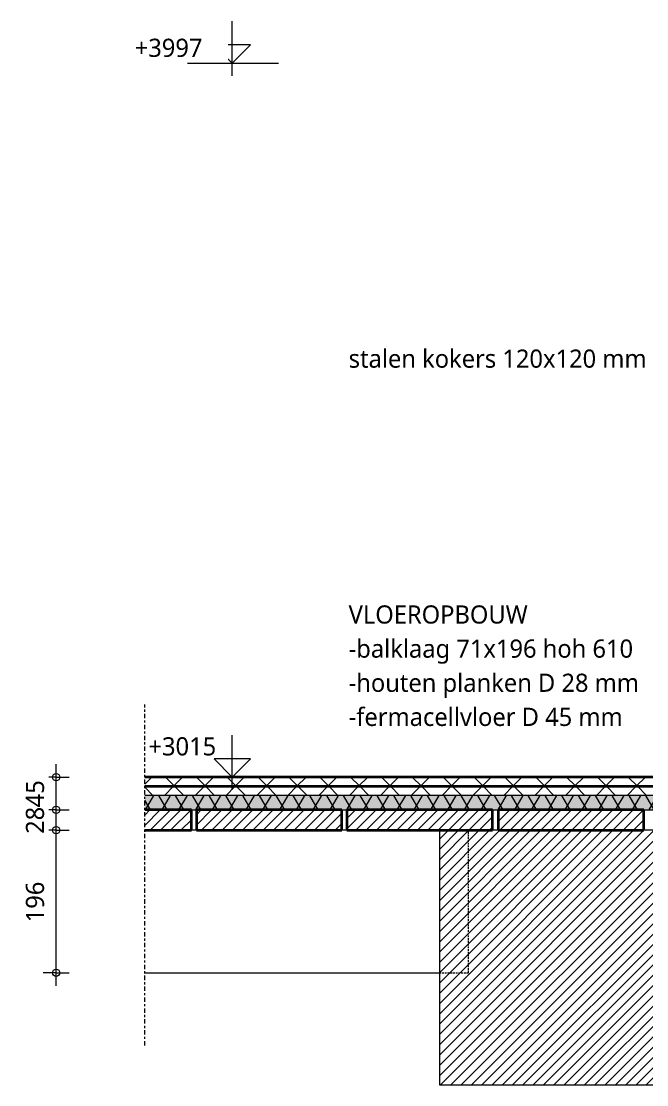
# Model space of a CAD drawing. Header units: millimetres. Extents: x 1789 to 13769, y 2055 to 27197.
# Drawn here: x 8890 to 9750, y 4277 to 5739 of the extents above; entities that cross this region are included whole.
import ezdxf

# ---------------------------------------------------------------- set-up
doc = ezdxf.new("R2010")
doc.units = ezdxf.units.MM
doc.linetypes.add('MV_center', pattern=[15, 6, -3, 3, -3])
doc.linetypes.add('MV_hidden', pattern=[3.75, 2.5, -1.25])
for name, color, linetype, lineweight in [('A-ANNO-DIMS', 211, 'Continuous', 13), ('A-ANNO-DIMS-10', 211, 'Continuous', 13), ('A-DETL', 90, 'Continuous', 13), ('A-DETL-GENF', 92, 'Continuous', 18), ('G-ANNO-TEXT', 231, 'Continuous', 13)]:
    doc.layers.add(name, color=color, linetype=linetype, lineweight=lineweight)
doc.styles.add('Segoe UI_2', font='segoeui.ttf', dxfattribs={"height": 25})
doc.styles.add('Segoe UI_B', font='segoeui.ttf', dxfattribs={"height": 25})
doc.dimstyles.new('2_5_mm_4', dxfattribs={"dimscale": 304.8, "dimtxt": 26.184099, "dimasz": 0.032808, "dimexe": 0.059055, "dimexo": 0.0625, "dimgap": 0.029528, "dimtad": 1, "dimdec": 0, "dimzin": 0, "dimdsep": 46, "dimtxsty": 'Segoe UI_2', "dimblk1": 'DOTBLANK', "dimblk2": 'DOTBLANK', "dimsah": 1, "dimcen": 0.09, "dimdle": 0.059055, "dimazin": 0, "dimtfac": 1, "dimtdec": 4, "dimtix": 1, "dimtmove": 0, "dimatfit": 3, "dimfxl": 0.059055, "dimfxlon": 1, "dimtvp": 1, "dimtfill": 1, "dimtolj": 1, "dimtzin": 0, "dimarcsym": 2})
pattern_1 = [(45, (0, 0), (-7.071068, 7.071068), [])]
pattern_2 = [(45, (0, 0), (-21.2132, 21.2132), []), (135, (0, 0), (-21.2132, -21.2132), [])]

# ---------------------------------------------------------------- blocks, each defined once
blk = doc.blocks.new('42 isolatie - Type 1-3774382-Details Restauratie 1-10')
at = {"layer": 'A-DETL-GENF'}
blk.add_hatch(color=256, dxfattribs=at).paths.add_polyline_path([(514.3, 0.8), (1136.3, 0.8), (1136.3, 20.8), (36.1, 20.8), (36.1, 0.8), (387.6, 0.8)])
at = {"layer": 'A-DETL-GENF', "lineweight": 13}
h = blk.add_hatch(dxfattribs=at)
h.set_pattern_fill('FP_32', color=256, style=0, pattern_type=2)
h.set_pattern_definition([(60, (-2355.522, 120.812), (-17.32051, 10), []), (120, (-2355.522, 120.812), (-17.32051, -10), [])])
h.paths.add_polyline_path([(514.3, 0.8), (1136.3, 0.8), (1136.3, 20.8), (36.1, 20.8), (36.1, 0.8), (387.6, 0.8)])
at = {"layer": 'A-DETL-GENF'}
for p, q in [((1136.3, 20.8), (36.1, 20.8)), ((1136.3, 20.8), (36.1, 20.8)), ((36.1, 0.8), (100.3, 0.8)), ((100.3, 0.8), (107.3, 0.8)), ((100.3, 0.8), (107.3, 0.8)), ((107.3, 0.8), (307.3, 0.8)), ((307.3, 0.8), (314.3, 0.8)), ((307.3, 0.8), (314.3, 0.8)), ((314.3, 0.8), (514.3, 0.8)), ((514.3, 0.8), (522.3, 0.8)), ((514.3, 0.8), (522.3, 0.8)), ((522.3, 0.8), (722.3, 0.8)), ((722.3, 0.8), (729.3, 0.8)), ((722.3, 0.8), (729.3, 0.8)), ((729.3, 0.8), (929.3, 0.8)), ((929.3, 0.8), (936.3, 0.8)), ((929.3, 0.8), (936.3, 0.8)), ((936.3, 0.8), (1136.3, 0.8))]:
    blk.add_line(p, q, dxfattribs=at)
blk = doc.blocks.new('NLRS_00_DI_maskeer - Type 1-4234717-Details Restauratie 1-10')
at = {"layer": 'A-DETL-GENF', "linetype": 'MV_center'}
blk.add_line((369, 0), (-100, 0), dxfattribs=at)
blk = doc.blocks.new('DIMBLOCK416-Details Restauratie 1-10')
at = {"layer": 'A-ANNO-DIMS-10'}
for p, q in [((8938.3, 4626.9), (8920.3, 4626.9)), ((8938.3, 4412.9), (8938.3, 4626.9)), ((8938.3, 4626.9), (8956.3, 4626.9)), ((8938.3, 4430.9), (8920.3, 4430.9)), ((8938.3, 4430.9), (8956.3, 4430.9))]:
    blk.add_line(p, q, dxfattribs=at)
for centre in [(8938.3, 4626.9), (8938.3, 4430.9)]:
    blk.add_circle(centre, 5, dxfattribs=at)
at = {"layer": 'A-ANNO-DIMS-10', "color": 0, "insert": (8896.7, 4500.3), "char_height": 25, "width": 68.555, "attachment_point": 1, "rotation": 90, "line_spacing_factor": 1.142579, "style": 'Segoe UI_2', "bg_fill": 3, "box_fill_scale": 1.25, "bg_fill_color": 9, "bg_fill_true_color": 13158600, "bg_fill_transparency": 0}
blk.add_mtext('196', dxfattribs=at)
blk = doc.blocks.new('_DotBlank')
at = {"color": 0, "linetype": 'ByBlock', "lineweight": -2}
blk.add_line((-0.5, 0), (-1, 0), dxfattribs=at)
blk.add_circle((0, 0), 0.5, dxfattribs=at)
blk = doc.blocks.new('DIMBLOCK417-Details Restauratie 1-10')
at = {"layer": 'A-ANNO-DIMS-10'}
for p, q in [((8938.3, 4654.9), (8920.3, 4654.9)), ((8938.3, 4626.9), (8938.3, 4654.9)), ((8938.3, 4654.9), (8956.3, 4654.9)), ((8938.3, 4626.9), (8920.3, 4626.9)), ((8938.3, 4626.9), (8956.3, 4626.9))]:
    blk.add_line(p, q, dxfattribs=at)
for centre in [(8938.3, 4654.9), (8938.3, 4626.9)]:
    blk.add_circle(centre, 5, dxfattribs=at)
at = {"layer": 'A-ANNO-DIMS-10', "color": 0, "insert": (8896.7, 4621.9), "char_height": 25, "width": 45.703, "attachment_point": 1, "rotation": 90, "line_spacing_factor": 1.142579, "style": 'Segoe UI_2', "bg_fill": 3, "box_fill_scale": 1.25, "bg_fill_color": 9, "bg_fill_true_color": 13158600, "bg_fill_transparency": 0}
blk.add_mtext('28', dxfattribs=at)
blk = doc.blocks.new('DIMBLOCK418-Details Restauratie 1-10')
at = {"layer": 'A-ANNO-DIMS-10'}
for p, q in [((8938.3, 4654.9), (8938.3, 4717.9)), ((8938.3, 4699.9), (8920.3, 4699.9)), ((8938.3, 4699.9), (8956.3, 4699.9)), ((8938.3, 4654.9), (8920.3, 4654.9)), ((8938.3, 4654.9), (8956.3, 4654.9))]:
    blk.add_line(p, q, dxfattribs=at)
for centre in [(8938.3, 4699.9), (8938.3, 4654.9)]:
    blk.add_circle(centre, 5, dxfattribs=at)
at = {"layer": 'A-ANNO-DIMS-10', "color": 0, "insert": (8896.7, 4658.4), "char_height": 25, "width": 45.703, "attachment_point": 1, "rotation": 90, "line_spacing_factor": 1.142579, "style": 'Segoe UI_2', "bg_fill": 3, "box_fill_scale": 1.25, "bg_fill_color": 9, "bg_fill_true_color": 13158600, "bg_fill_transparency": 0}
blk.add_mtext('45', dxfattribs=at)

msp = doc.modelspace()

# ---------------------------------------------------------------- hatches: boundary and pattern name
at = {"layer": 'A-DETL-GENF', "lineweight": 13}
h = msp.add_hatch(dxfattribs=at)
h.set_pattern_fill('FP_4', color=253, style=0, pattern_type=2)
h.set_pattern_definition(pattern_2)
h.paths.add_polyline_path([(9060.1, 4687.4), (10160.3, 4687.4), (10160.3, 4699.9), (9060.1, 4699.9)])
h = msp.add_hatch(dxfattribs=at)
h.set_pattern_fill('FP_4', color=253, style=0, pattern_type=2)
h.set_pattern_definition(pattern_2)
h.paths.add_polyline_path([(9060.1, 4674.9), (10160.3, 4674.9), (10160.3, 4687.4), (9060.1, 4687.4)])
h = msp.add_hatch(dxfattribs=at)
h.set_pattern_fill('FP_10', color=250, style=0, pattern_type=2)
h.set_pattern_definition(pattern_1)
h.paths.add_polyline_path([(9124.3, 4626.9), (9124.3, 4654.9), (9060.1, 4654.9), (9060.1, 4626.9)])
h = msp.add_hatch(dxfattribs=at)
h.set_pattern_fill('FP_10', color=250, style=0, pattern_type=2)
h.set_pattern_definition(pattern_1)
h.paths.add_polyline_path([(9131.3, 4626.9), (9331.3, 4626.9), (9331.3, 4654.9), (9131.3, 4654.9)])
h = msp.add_hatch(dxfattribs=at)
h.set_pattern_fill('FP_10', color=250, style=0, pattern_type=2)
h.set_pattern_definition(pattern_1)
h.paths.add_polyline_path([(9411.6, 4626.9), (9538.3, 4626.9), (9538.3, 4654.9), (9338.3, 4654.9), (9338.3, 4626.9)])
h = msp.add_hatch(dxfattribs=at)
h.set_pattern_fill('FP_10', color=250, style=0, pattern_type=2)
h.set_pattern_definition(pattern_1)
h.paths.add_polyline_path([(9546.3, 4626.9), (9746.3, 4626.9), (9746.3, 4654.9), (9546.3, 4654.9)])
h = msp.add_hatch(dxfattribs=at)
h.set_pattern_fill('FP_10', color=250, style=0, pattern_type=2)
h.set_pattern_definition(pattern_1)
h.paths.add_polyline_path([(9538.3, 4276.9), (9815.3, 4276.9), (9815.3, 4626.9), (9465.3, 4626.9), (9465.3, 4276.9)])

# ---------------------------------------------------------------- linework, layer by layer
at = {"layer": 'A-DETL', "lineweight": 18}
for p, q in [((9180.6, 5664.5), (9180.6, 5739.5)), ((9205.6, 5706.9), (9155.6, 5706.9)), ((9180.6, 5681.9), (9155.6, 5706.9)), ((9180.6, 5681.9), (9205.6, 5706.9)), ((9119.2, 5681.9), (9244.2, 5681.9)), ((9180.6, 4682.5), (9180.6, 4757.5)), ((9205.6, 4724.9), (9155.6, 4724.9)), ((9180.6, 4699.9), (9155.6, 4724.9)), ((9180.6, 4699.9), (9205.6, 4724.9)), ((9119.2, 4699.9), (9244.2, 4699.9)), ((10161.3, 4626.9), (9060.1, 4626.9)), ((9465.3, 4626.9), (9465.3, 4276.9)), ((9546.3, 4626.9), (9538.3, 4626.9)), ((9753.3, 4626.9), (9746.3, 4626.9)), ((9060.1, 4430.9), (9465.3, 4430.9)), ((9465.3, 4276.9), (9815.3, 4276.9))]:
    msp.add_line(p, q, dxfattribs=at)
at = {"layer": 'A-DETL', "lineweight": 35}
for p, q in [((10160.3, 4699.9), (9060.1, 4699.9)), ((9060.1, 4687.4), (10160.3, 4687.4)), ((9124.3, 4654.9), (9060.1, 4654.9)), ((9124.3, 4626.9), (9124.3, 4654.9)), ((9331.3, 4654.9), (9131.3, 4654.9)), ((9131.3, 4654.9), (9131.3, 4626.9)), ((9331.3, 4626.9), (9331.3, 4654.9)), ((9538.3, 4654.9), (9338.3, 4654.9)), ((9338.3, 4654.9), (9338.3, 4626.9)), ((9538.3, 4626.9), (9538.3, 4654.9)), ((9746.3, 4654.9), (9546.3, 4654.9)), ((9546.3, 4654.9), (9546.3, 4626.9)), ((9746.3, 4626.9), (9746.3, 4654.9)), ((9060.1, 4626.9), (9124.3, 4626.9)), ((9131.3, 4626.9), (9331.3, 4626.9)), ((9338.3, 4626.9), (9538.3, 4626.9)), ((9546.3, 4626.9), (9746.3, 4626.9))]:
    msp.add_line(p, q, dxfattribs=at)
at = {"layer": 'A-DETL', "linetype": 'MV_hidden', "lineweight": 18}
for p, q in [((9505.3, 4430.9), (9505.3, 4626.9)), ((9465.3, 4430.9), (9505.3, 4430.9))]:
    msp.add_line(p, q, dxfattribs=at)

# ---------------------------------------------------------------- block references
at = {"layer": 'A-DETL-GENF', "linetype": 'MV_center', "rotation": 270}
msp.add_blockref('NLRS_00_DI_maskeer - Type 1-4234717-Details Restauratie 1-10', (9060.1, 4699.9), dxfattribs=at)
at = {"layer": 'A-DETL-GENF'}
msp.add_blockref('42 isolatie - Type 1-3774382-Details Restauratie 1-10', (9024, 4654.1), dxfattribs=at)

# ---------------------------------------------------------------- texts
at = {"layer": 'G-ANNO-TEXT', "color": 7, "char_height": 25, "attachment_point": 1, "style": 'Segoe UI_2'}
for s, insert, width in [('stalen kokers 120x120 mm', (9340.6, 5288), 500.253), ('+3015', (9065.3, 4754.8), 121.856)]:
    msp.add_mtext(s, dxfattribs=dict(at, insert=insert, width=width))
at = {"layer": 'G-ANNO-TEXT', "color": 39, "char_height": 25, "attachment_point": 1}
for s, insert, width, style in [('VLOEROPBOUW', (9340.6, 4936.1), 323.08, 'Segoe UI_B'), ('-balklaag 71x196 hoh 610', (9340.6, 4889.2), 487.426, 'Segoe UI_2'), ('-houten planken D 28 mm', (9340.6, 4842.2), 497.046, 'Segoe UI_2'), ('-fermacellvloer D 45 mm', (9340.6, 4795.3), 466.582, 'Segoe UI_2')]:
    msp.add_mtext(s, dxfattribs=dict(at, insert=insert, width=width, style=style))

# ---------------------------------------------------------------- dimensions: what is measured, and where the dimension line sits
at = {"layer": 'A-ANNO-DIMS'}
dim = msp.add_linear_dim(base=(8938.3, 4626.9), p1=(8956.3, 4430.9), p2=(8956.3, 4626.9), angle=90, dimstyle='2_5_mm_4', override={"dimpost": '<>', "dimfxl": 196}, dxfattribs=at)
dim.commit()
dim.dimension.update_dxf_attribs({"geometry": 'DIMBLOCK416-Details Restauratie 1-10', "text_midpoint": (8916.3, 4528.9)})

# ---------------------------------------------------------------- next in the draw order: texts
at = {"layer": 'G-ANNO-TEXT', "color": 7, "insert": (9046.4, 5715.5), "char_height": 25, "width": 121.856, "attachment_point": 1, "style": 'Segoe UI_2', "bg_fill": 3, "box_fill_scale": 1.25, "bg_fill_color": 9, "bg_fill_true_color": 13158600, "bg_fill_transparency": 0}
msp.add_mtext('+3997', dxfattribs=at)

# ---------------------------------------------------------------- next in the draw order: dimensions: what is measured, and where the dimension line sits
at = {"layer": 'A-ANNO-DIMS'}
dim = msp.add_linear_dim(base=(8938.3, 4654.9), p1=(8956.3, 4626.9), p2=(8956.3, 4654.9), angle=90, dimstyle='2_5_mm_4', override={"dimpost": '<>', "dimfxl": 28}, dxfattribs=at)
dim.commit()
dim.dimension.update_dxf_attribs({"geometry": 'DIMBLOCK417-Details Restauratie 1-10', "text_midpoint": (8916.4, 4640.9)})

# ---------------------------------------------------------------- next in the draw order: dimensions: what is measured, and where the dimension line sits
dim = msp.add_linear_dim(base=(8938.3, 4699.9), p1=(8956.3, 4654.9), p2=(8956.3, 4699.9), angle=90, dimstyle='2_5_mm_4', override={"dimpost": '<>', "dimfxl": 45}, dxfattribs=at)
dim.commit()
dim.dimension.update_dxf_attribs({"geometry": 'DIMBLOCK418-Details Restauratie 1-10', "text_midpoint": (8916.6, 4677.4)})

doc.saveas('drawing.dxf')
